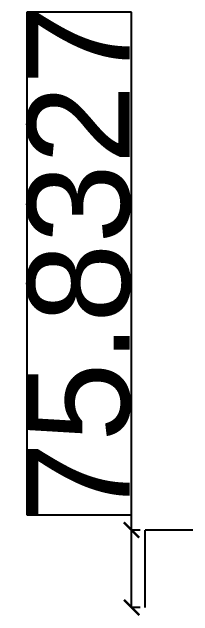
# Model space of a CAD drawing. Header units: millimetres. Extents: x -2888 to 7167, y -634 to 4310.
# Drawn here: x -2888 to -2711, y 58 to 650 of the extents above; entities that cross this region are included whole.
import ezdxf

# ---------------------------------------------------------------- set-up
doc = ezdxf.new("R2010")
doc.units = ezdxf.units.MM
doc.header["$MEASUREMENT"] = 0
doc.linetypes.add('ACAD_ISO02W100', pattern=[15, 12, -3])
doc.styles.add('Annotative', font='arial.ttf')
doc.dimstyles.new('Location', dxfattribs={"dimtxt": 100, "dimasz": 15, "dimexe": 0.18, "dimexo": 5, "dimgap": -0.09, "dimtad": 2, "dimdec": 4, "dimzin": 0, "dimdsep": 46, "dimtxsty": 'Annotative', "dimblk": 'ARCHTICK', "dimcen": 0.09, "dimclrd": 1, "dimclrt": 40, "dimadec": 0, "dimazin": 0, "dimtfac": 1, "dimtdec": 4, "dimtofl": 0, "dimtmove": 0, "dimatfit": 3, "dimldrblk": 'ARCHTICK', "dimfxl": 1, "dimtfillclr": 1, "dimtolj": 1, "dimtzin": 0, "dimarcsym": 0})

# ---------------------------------------------------------------- blocks, each defined once
blk = doc.blocks.new('_ArchTick')
at = {"color": 0, "linetype": 'ByBlock', "const_width": 0.15}
blk.add_lwpolyline([(-0.5, -0.5), (0.5, 0.5)], dxfattribs=at)
blk = doc.blocks.new('*D4')
at = {"color": 1, "lineweight": -2, "ltscale": 100, "transparency": 16777216}
for p, q in [((-2770.83, 649.74), (-2873.19, 649.74)), ((-2873.19, 649.74), (-2873.19, 157.54)), ((-2770.83, 157.54), (-2770.83, 649.74)), ((-2873.19, 157.54), (-2770.83, 157.54))]:
    blk.add_line(p, q, dxfattribs=at)
at = {"color": 1, "linetype": 'ACAD_ISO02W100', "lineweight": -2, "ltscale": 100, "transparency": 16777216}
for p, q in [((-2770.74, 142.54), (-2770.74, 649.74)), ((-2770.74, 66.7), (-2770.74, 142.54))]:
    blk.add_line(p, q, dxfattribs=at)
at = {"color": 0, "lineweight": -2, "ltscale": 100, "transparency": 16777216}
for p, q in [((-2762.44, 142.54), (-2770.92, 142.54)), ((-2762.44, 66.7), (-2770.92, 66.7))]:
    blk.add_line(p, q, dxfattribs=at)
at = {"layer": 'Defpoints', "color": 0, "ltscale": 100, "transparency": 16777216}
for p in [(-2770.74, 142.54), (-2757.44, 142.54), (-2757.44, 66.7)]:
    blk.add_point(p, dxfattribs=at)
at = {"color": 1, "lineweight": -2, "ltscale": 100, "transparency": 16777216, "xscale": 15, "yscale": 15, "zscale": 15}
for p, rotation in [((-2770.74, 142.54), 90), ((-2770.74, 66.7), 270)]:
    blk.add_blockref('_ArchTick', p, dxfattribs=dict(at, rotation=rotation))
at = {"color": 40, "ltscale": 100, "transparency": 16777216, "insert": (-2822.01, 403.64), "char_height": 100, "attachment_point": 5, "rotation": 90, "style": 'Annotative'}
blk.add_mtext('\\A1;75.8327', dxfattribs=at)

msp = doc.modelspace()

# ---------------------------------------------------------------- linework, layer by layer
at = {"ltscale": 100}
for points in [[(-2757.44472, 66.70325), (-2757.44472, 142.53591)], [(-2710.74336, 142.53591), (-2757.44472, 142.53591)]]:
    msp.add_lwpolyline(points, dxfattribs=at)

# ---------------------------------------------------------------- dimensions: what is measured, and where the dimension line sits
dim = msp.add_linear_dim(base=(-2770.7402, 142.53591), p1=(-2757.44472, 66.70325), p2=(-2757.44472, 142.53591), angle=90, dimstyle='Location', dxfattribs=at)
dim.commit()
dim.dimension.update_dxf_attribs({"geometry": '*D4', "text_midpoint": (-2822.01161, 403.63546)})

doc.saveas('drawing.dxf')
